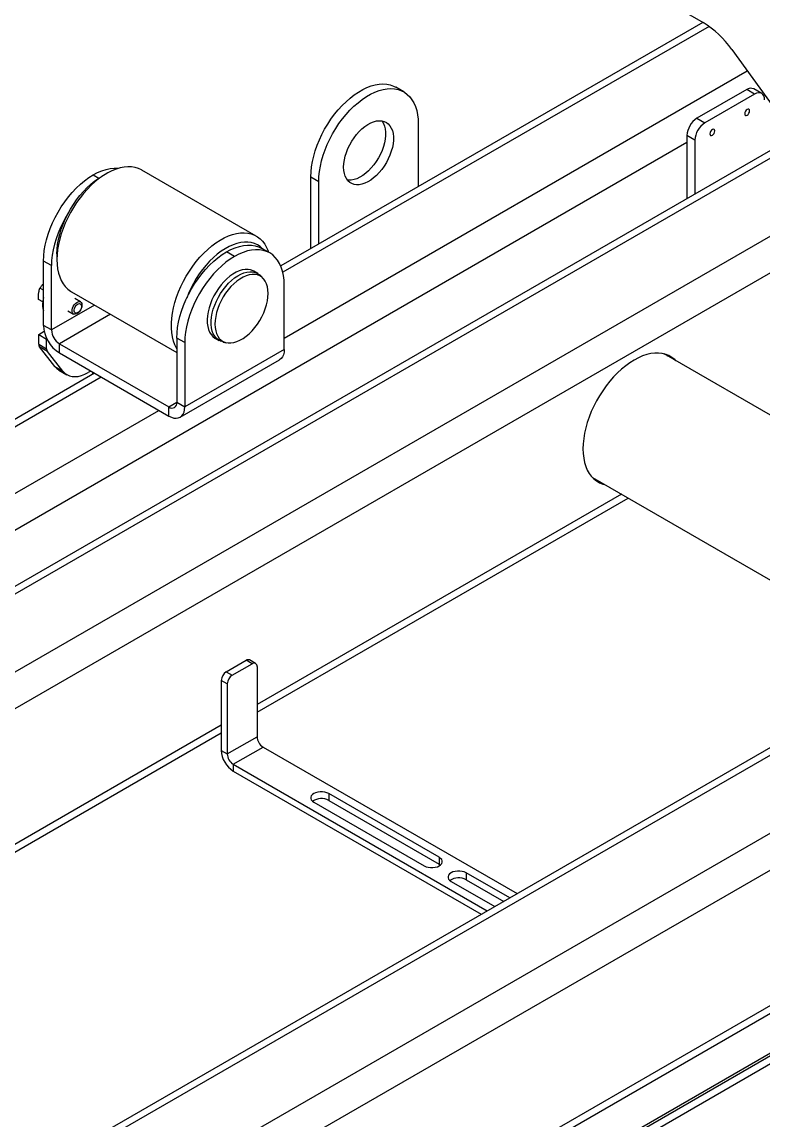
# Model space of a CAD drawing. Header units: millimetres. Extents: x 0 to 420, y 0 to 297.
# Drawn here: x 120.86 to 134.02, y 59.84 to 79.36 of the extents above; entities that cross this region are included whole.
import ezdxf

# ---------------------------------------------------------------- set-up
doc = ezdxf.new("R2010")
doc.units = ezdxf.units.MM

msp = doc.modelspace()

# ---------------------------------------------------------------- linework, layer by layer
at = {"color": 7, "linetype": 'Continuous', "lineweight": 25}
for p, q in [((132.55853, 79.5809), (132.96072, 79.34872)), ((132.95396, 79.35262), (125.4564, 75.02437)), ((133.46769, 78.87147), (134.58415, 77.32421)), ((127.64129, 78.11739), (127.49987, 78.19903)), ((133.73386, 78.15724), (132.84997, 77.64699)), ((133.87528, 78.0756), (132.9914, 77.56534)), ((133.87528, 78.0756), (133.73386, 78.15724)), ((134.00027, 78.08798), (133.85885, 78.16962)), ((135.5259, 77.86787), (106.06235, 60.85893)), ((127.90023, 77.54508), (127.90023, 76.43516)), ((132.84997, 77.64699), (132.9914, 77.56534)), ((132.81462, 77.25916), (132.6732, 77.3408)), ((132.6732, 77.3408), (132.6732, 76.22104)), ((132.81462, 77.25916), (132.81462, 76.30268)), ((125.02234, 75.55449), (122.98941, 76.72808)), ((122.36431, 76.66611), (122.27594, 76.61507)), ((125.99104, 76.60621), (126.13246, 76.52457)), ((125.99104, 75.33301), (125.99104, 76.60621)), ((126.13246, 75.41465), (126.13246, 76.52457)), ((121.48057, 75.23731), (121.48057, 75.13526)), ((124.63604, 75.19153), (124.49462, 75.27317)), ((125.26099, 75.25341), (125.11957, 75.33505)), ((121.38335, 75.02808), (121.24192, 75.10972)), ((121.24192, 73.96656), (121.24192, 75.10972)), ((121.38335, 73.88492), (121.38335, 75.02808)), ((125.05047, 74.88875), (124.97976, 74.92957)), ((125.15065, 74.79375), (125.10938, 74.84036)), ((121.24192, 74.59031), (121.17977, 74.62619)), ((121.73951, 74.56295), (123.61073, 73.48272)), ((125.51992, 73.53795), (125.51992, 74.68111)), ((121.22878, 74.38355), (121.15566, 74.42576)), ((121.24192, 74.46018), (121.23058, 74.39472)), ((121.89927, 74.38537), (121.79939, 74.44303)), ((121.6744, 74.22652), (121.77428, 74.16886)), ((121.1562, 73.80504), (121.25475, 73.86193)), ((121.1562, 73.80504), (121.29762, 73.7234)), ((121.1562, 73.63018), (121.1562, 73.80504)), ((121.38335, 73.88492), (121.24192, 73.96656)), ((121.1562, 73.63018), (121.29762, 73.54854)), ((121.31105, 73.5022), (121.16963, 73.58384)), ((121.44235, 73.23739), (121.16963, 73.58384)), ((121.29762, 73.7234), (121.3038, 73.72697)), ((121.29762, 73.54854), (121.29762, 73.7234)), ((121.52477, 73.47667), (121.52477, 73.63997)), ((121.52477, 73.63997), (123.46931, 72.51741)), ((123.75215, 73.6606), (123.61073, 73.74224)), ((123.61073, 73.74224), (123.61073, 72.59908)), ((123.75215, 73.6606), (123.75215, 72.51744)), ((124.29232, 73.73875), (124.36303, 73.69793)), ((124.43439, 73.67111), (124.49539, 73.65869)), ((121.58377, 73.15575), (121.31105, 73.5022)), ((121.52477, 73.47667), (123.46931, 72.35411)), ((125.51992, 73.53795), (123.75215, 72.51744)), ((139.27066, 69.41637), (132.26544, 73.4604)), ((121.44235, 73.23739), (121.58377, 73.15575)), ((123.66929, 72.3343), (125.43706, 73.35481)), ((122.15009, 73.11568), (100.53007, 60.63471)), ((121.5171, 73.17204), (121.65852, 73.0904)), ((122.08152, 73.15526), (122.03349, 73.12754)), ((122.11079, 73.13836), (122.11079, 73.09299)), ((144.81776, 72.61864), (111.86436, 53.59505)), ((123.46931, 72.35411), (123.46931, 72.51741)), ((123.61073, 72.59908), (123.75215, 72.51744)), ((130.99555, 71.26064), (136.73046, 67.94994)), ((125.03644, 67.09202), (131.62652, 70.89638)), ((124.48844, 67.80916), (124.84199, 68.01326)), ((124.5945, 67.74793), (124.94806, 67.95203)), ((124.94806, 67.95203), (124.84199, 68.01326)), ((125.01055, 67.95822), (124.90448, 68.01945)), ((124.48844, 67.80916), (124.5945, 67.74793)), ((125.03644, 67.90099), (125.03644, 66.65576)), ((124.50611, 67.59483), (124.40005, 67.65606)), ((124.40005, 67.65606), (124.40005, 66.41084)), ((124.50611, 67.59483), (124.50611, 66.34961)), ((112.53446, 59.87477), (124.40005, 66.72463)), ((124.50611, 66.34961), (125.03644, 66.65576)), ((124.40005, 66.41084), (124.50611, 66.34961)), ((124.61218, 66.1659), (125.14251, 66.47205)), ((125.14251, 66.47205), (129.65645, 63.86621)), ((124.61218, 66.1659), (124.61218, 66.04342)), ((124.61218, 66.1659), (129.12612, 63.56005)), ((124.61218, 66.04342), (129.02004, 63.49881)), ((128.27146, 64.51267), (126.30924, 65.64544)), ((126.30924, 65.64544), (126.30924, 65.52295)), ((126.04407, 65.49236), (128.00629, 64.35959)), ((126.30924, 65.52295), (128.27146, 64.39019)), ((128.27146, 64.51267), (128.27146, 64.39019)), ((128.27146, 64.39019), (128.29348, 64.37489)), ((129.52387, 63.78967), (128.74875, 64.23713)), ((128.74875, 64.23713), (128.74875, 64.11465)), ((122.91102, 55.25173), (138.31237, 64.14274)), ((128.48359, 64.08406), (129.2587, 63.63659)), ((128.74875, 64.11465), (129.41778, 63.72843)), ((138.65485, 63.58055), (112.01113, 48.19945)), ((138.61329, 63.60454), (123.65083, 54.96689))]:
    msp.add_line(p, q, dxfattribs=at)
at = {"color": 8, "linetype": 'Continuous', "lineweight": 25}
for p, q in [((133.06494, 79.28144), (125.49415, 74.91091)), ((125.51992, 73.742), (133.74343, 78.48933)), ((135.64305, 77.80025), (106.29344, 60.85708)), ((138.39213, 77.34619), (109.78072, 60.82917)), ((136.84513, 77.1063), (108.66473, 60.8381)), ((132.6732, 77.21832), (108.78006, 63.4251)), ((122.12581, 76.64065), (122.22469, 76.58357)), ((121.24192, 74.38816), (121.23058, 74.39472)), ((122.14868, 74.32674), (121.38335, 73.88492)), ((122.43155, 74.16345), (121.52477, 73.63997)), ((122.26723, 73.04805), (101.08078, 60.81738)), ((107.73767, 63.47653), (123.29253, 72.45616)), ((144.83543, 72.4936), (111.9815, 53.52743)), ((123.46931, 72.51741), (123.61073, 72.59905)), ((146.03752, 71.79965), (114.14473, 53.38834)), ((146.32036, 71.30975), (116.80433, 54.27051)), ((131.50933, 70.96404), (125.03644, 67.22732)), ((124.40005, 66.85994), (112.41727, 59.94243)), ((138.31237, 64.27805), (122.35972, 55.06878)), ((112.06003, 48.09243), (138.77199, 63.51292))]:
    msp.add_line(p, q, dxfattribs=at)
at = {"color": 7, "linetype": 'Continuous', "lineweight": 25, "flags": 128}
for points in [[(125.99104, 76.60621), (125.99422, 76.69461), (126.00375, 76.78605), (126.01956, 76.87987), (126.04153, 76.97539), (126.0695, 77.07193), (126.10328, 77.16879), (126.14262, 77.26527), (126.18723, 77.36068), (126.2368, 77.45433), (126.29096, 77.54555), (126.34934, 77.63368), (126.4115, 77.71807), (126.47699, 77.79814), (126.54536, 77.87329), (126.6161, 77.94299), (126.68871, 78.00674), (126.76265, 78.06407), (126.83741, 78.11457), (126.91243, 78.15788), (126.98719, 78.19369), (127.06114, 78.22174), (127.13374, 78.24182), (127.20448, 78.2538), (127.27285, 78.25758), (127.33835, 78.25314), (127.40051, 78.2405), (127.45888, 78.21978), (127.49987, 78.19903)], [(126.13246, 76.52457), (126.13564, 76.61297), (126.14517, 76.70441), (126.16098, 76.79823), (126.18295, 76.89375), (126.21092, 76.99029), (126.2447, 77.08715), (126.28404, 77.18363), (126.32865, 77.27904), (126.37822, 77.37269), (126.43238, 77.46391), (126.49076, 77.55203), (126.55292, 77.63643), (126.61842, 77.7165), (126.68678, 77.79165), (126.75752, 77.86135), (126.83013, 77.9251), (126.90407, 77.98243), (126.97883, 78.03293), (127.05386, 78.07624), (127.12861, 78.11205), (127.20256, 78.1401), (127.27516, 78.16018), (127.3459, 78.17215), (127.41427, 78.17594), (127.47977, 78.17149), (127.54193, 78.15886), (127.6003, 78.13813), (127.65447, 78.10946), (127.70404, 78.07303), (127.74865, 78.02913), (127.78799, 77.97807), (127.82176, 77.92021), (127.84974, 77.85596), (127.87171, 77.78581), (127.88751, 77.71024), (127.89704, 77.6298), (127.90023, 77.54508)], [(134.05206, 77.97352), (134.04866, 78.01138), (134.0386, 78.04387), (134.02226, 78.06973), (134.00028, 78.08797), (133.97349, 78.09789), (133.94293, 78.09911), (133.90977, 78.09159), (133.87528, 78.0756)], [(133.78689, 77.77961), (133.78353, 77.7972), (133.77395, 77.80823), (133.75961, 77.81101), (133.7427, 77.80513), (133.72578, 77.79148), (133.71145, 77.77215), (133.70187, 77.75006), (133.6985, 77.72859), (133.70187, 77.711), (133.71145, 77.69997), (133.72578, 77.69719), (133.7427, 77.70307), (133.75961, 77.71671), (133.77395, 77.73605), (133.78353, 77.75814), (133.78689, 77.77961)], [(126.5744, 76.7797), (126.5775, 76.84185), (126.58677, 76.90671), (126.60206, 76.97337), (126.62317, 77.04089), (126.64979, 77.10832), (126.68157, 77.17473), (126.71804, 77.23917), (126.7587, 77.30074), (126.80298, 77.35858), (126.85025, 77.41187), (126.89985, 77.45987), (126.95109, 77.5019), (127.00325, 77.53738), (127.05559, 77.5658), (127.10737, 77.58677), (127.15788, 77.59999), (127.20641, 77.60528), (127.25226, 77.60256), (127.29481, 77.59187), (127.33344, 77.57336), (127.36762, 77.54729), (127.39687, 77.51403), (127.42078, 77.47404), (127.43902, 77.42788), (127.45132, 77.37621), (127.45751, 77.31974), (127.45751, 77.25928), (127.45132, 77.19566), (127.43902, 77.12979), (127.42078, 77.06258), (127.39687, 76.99498), (127.36762, 76.92794), (127.33344, 76.86241), (127.29481, 76.79929), (127.25226, 76.73948), (127.20641, 76.68382), (127.15788, 76.63308), (127.10737, 76.58798), (127.05559, 76.54916), (127.00325, 76.51715), (126.95109, 76.49241), (126.89985, 76.47529), (126.85025, 76.46602), (126.80298, 76.46473), (126.7587, 76.47145), (126.71804, 76.48608), (126.68157, 76.50841), (126.64979, 76.53813), (126.62317, 76.57482), (126.60206, 76.61797), (126.58677, 76.66697), (126.5775, 76.72113), (126.5744, 76.7797)], [(127.25, 77.60289), (127.25545, 77.59567), (127.27936, 77.55568), (127.2976, 77.50952), (127.30989, 77.45785), (127.31609, 77.40138), (127.31609, 77.34092), (127.30989, 77.2773), (127.2976, 77.21143), (127.27936, 77.14422), (127.25545, 77.07662), (127.2262, 77.00959), (127.19202, 76.94405), (127.15338, 76.88093), (127.11084, 76.82112), (127.06499, 76.76546), (127.01646, 76.71472), (126.96595, 76.66963), (126.91416, 76.6308), (126.86183, 76.5988), (126.80967, 76.57406), (126.75843, 76.55693), (126.70883, 76.54766), (126.66156, 76.54637), (126.64126, 76.5484)], [(133.16817, 77.42243), (133.16481, 77.44002), (133.15523, 77.45105), (133.14089, 77.45383), (133.12398, 77.44795), (133.10707, 77.43431), (133.09273, 77.41497), (133.08315, 77.39288), (133.07978, 77.37141), (133.08315, 77.35382), (133.09273, 77.34279), (133.10707, 77.34001), (133.12398, 77.34589), (133.14089, 77.35953), (133.15523, 77.37887), (133.16481, 77.40096), (133.16817, 77.42243)], [(122.98941, 76.72808), (122.98288, 76.73177), (122.92787, 76.75721), (122.8689, 76.77485), (122.8064, 76.78457), (122.7408, 76.78631), (122.67255, 76.78004), (122.60215, 76.76581), (122.53008, 76.74372), (122.45685, 76.71394), (122.38297, 76.67665), (122.30896, 76.63214), (122.23534, 76.5807), (122.16262, 76.52271), (122.09132, 76.45856), (122.02194, 76.38871), (121.95496, 76.31364), (121.89085, 76.23389), (121.83006, 76.15001), (121.77302, 76.0626), (121.72013, 75.97226), (121.67176, 75.87962), (121.62825, 75.78535), (121.5899, 75.69009), (121.55699, 75.59452), (121.52974, 75.49931), (121.50834, 75.40512), (121.49295, 75.31262), (121.48367, 75.22246), (121.48057, 75.13526)], [(122.12581, 76.64065), (122.20284, 76.68124), (122.27929, 76.71375), (122.35457, 76.73794), (122.42811, 76.75362), (122.49935, 76.76067), (122.56775, 76.75904), (122.57494, 76.75834)], [(121.24192, 75.10972), (121.24529, 75.20062), (121.25535, 75.29471), (121.27204, 75.39128), (121.29523, 75.48959), (121.32474, 75.58888), (121.36034, 75.68842), (121.40177, 75.78744), (121.44871, 75.88518), (121.50081, 75.9809), (121.55766, 76.07387), (121.61883, 76.16339), (121.68387, 76.24878), (121.75226, 76.32938), (121.8235, 76.40458), (121.89704, 76.47381), (121.97232, 76.53654), (122.04877, 76.5923), (122.12581, 76.64065)], [(121.48057, 75.23731), (121.48369, 75.3203), (121.493, 75.40622), (121.50844, 75.49442), (121.52989, 75.58421), (121.55718, 75.67487), (121.5901, 75.7657), (121.62839, 75.85599), (121.67174, 75.94503), (121.71983, 76.03213), (121.77226, 76.1166), (121.82864, 76.19778), (121.88852, 76.27504), (121.95144, 76.34778), (122.0169, 76.41541), (122.08438, 76.47742), (122.15336, 76.53332), (122.22331, 76.58267), (122.27594, 76.61507)], [(121.68518, 75.97046), (121.64223, 75.89926), (121.59014, 75.80354), (121.54319, 75.70579), (121.50176, 75.60678), (121.46616, 75.50724), (121.43665, 75.40794), (121.41346, 75.30964), (121.39677, 75.21307), (121.38671, 75.11898), (121.38335, 75.02808)], [(123.61073, 73.55241), (123.60568, 73.56106), (123.57557, 73.62177), (123.55123, 73.68844), (123.53282, 73.76061), (123.52048, 73.83777), (123.51428, 73.91938), (123.51428, 74.00486), (123.52048, 74.09362), (123.53282, 74.18503), (123.55123, 74.27846), (123.57557, 74.37324), (123.60568, 74.46872), (123.64135, 74.56421), (123.68231, 74.65906), (123.72829, 74.7526), (123.77897, 74.84417), (123.83398, 74.93312), (123.89294, 75.01885), (123.95545, 75.10073), (124.02105, 75.17821), (124.08929, 75.25073), (124.1597, 75.31779), (124.23177, 75.37891), (124.305, 75.43368), (124.37888, 75.4817), (124.45289, 75.52263), (124.52651, 75.5562), (124.59922, 75.58215), (124.67052, 75.60033), (124.73991, 75.61058), (124.80689, 75.61285), (124.871, 75.60712), (124.93178, 75.59343), (124.98882, 75.57187), (125.04171, 75.54259), (125.09008, 75.5058), (125.13359, 75.46176), (125.17194, 75.41078), (125.20486, 75.35322), (125.23211, 75.28947), (125.24043, 75.26528)], [(125.13581, 75.32567), (125.13346, 75.32815), (125.0901, 75.36713), (125.04202, 75.39872), (124.98958, 75.42264), (124.9332, 75.43873), (124.87332, 75.44685), (124.81041, 75.44695), (124.74495, 75.43901), (124.67747, 75.4231), (124.60848, 75.39935), (124.53854, 75.36795), (124.46818, 75.32913), (124.39796, 75.2832), (124.32843, 75.23053), (124.26013, 75.17151), (124.19359, 75.10663), (124.12934, 75.03637), (124.06788, 74.9613), (124.0097, 74.882), (123.95523, 74.7991), (123.90492, 74.71323), (123.85916, 74.62507), (123.8183, 74.53532), (123.78548, 74.45239)], [(124.49462, 75.27317), (124.57165, 75.31376), (124.6481, 75.34627), (124.72338, 75.37045), (124.79692, 75.38613), (124.86816, 75.39318), (124.93656, 75.39155), (125.00159, 75.38125), (125.06277, 75.36236), (125.11957, 75.33505)], [(123.61073, 73.74224), (123.6141, 73.83314), (123.62416, 73.92723), (123.64085, 74.02379), (123.66404, 74.1221), (123.69355, 74.2214), (123.72915, 74.32094), (123.77058, 74.41995), (123.81752, 74.51769), (123.86962, 74.61341), (123.92647, 74.70639), (123.98764, 74.79591), (124.05267, 74.8813), (124.12107, 74.9619), (124.19231, 75.0371), (124.26585, 75.10633), (124.34113, 75.16906), (124.41758, 75.22481), (124.49462, 75.27317)], [(124.63604, 75.19153), (124.559, 75.14317), (124.48255, 75.08742), (124.40727, 75.02469), (124.33373, 74.95546), (124.26249, 74.88026), (124.1941, 74.79966), (124.12906, 74.71427), (124.06789, 74.62475), (124.01104, 74.53177), (123.95894, 74.43605), (123.912, 74.33831), (123.87057, 74.2393), (123.83497, 74.13976), (123.80546, 74.04046), (123.78227, 73.94215), (123.76558, 73.84559), (123.75552, 73.7515), (123.75215, 73.6606)], [(125.51992, 74.68111), (125.51656, 74.76812), (125.50649, 74.85059), (125.4898, 74.92789), (125.46662, 74.99943), (125.43711, 75.06466), (125.4015, 75.12308), (125.36007, 75.17426), (125.31313, 75.21781), (125.26104, 75.25338), (125.20419, 75.28072), (125.14301, 75.29961), (125.07798, 75.30991), (125.00958, 75.31154), (124.93834, 75.30449), (124.8648, 75.28881), (124.78952, 75.26463), (124.71307, 75.23212), (124.63604, 75.19153)], [(121.48057, 75.13526), (121.48367, 75.05164), (121.49295, 74.97219), (121.50834, 74.89746), (121.52974, 74.82798), (121.55699, 74.76423), (121.5899, 74.70666), (121.62825, 74.65568), (121.67176, 74.61164), (121.72013, 74.57485), (121.73951, 74.56295)], [(124.97976, 74.92957), (124.96475, 74.93751), (124.92178, 74.95328), (124.87509, 74.96097), (124.82528, 74.9605), (124.773, 74.95186), (124.71893, 74.93517), (124.66379, 74.91064), (124.60828, 74.87859), (124.55314, 74.83945), (124.49908, 74.79373), (124.4468, 74.74201), (124.39699, 74.68497), (124.35029, 74.62336), (124.30732, 74.55798), (124.26864, 74.48969), (124.23475, 74.41936), (124.20608, 74.34793), (124.18302, 74.27631), (124.16587, 74.20545), (124.15485, 74.13627), (124.1501, 74.06966), (124.15168, 74.00651), (124.15958, 73.94763), (124.17369, 73.89378), (124.19383, 73.84568), (124.21974, 73.80394), (124.25107, 73.76912), (124.28741, 73.74166), (124.29232, 73.73875)], [(124.43439, 73.67111), (124.43235, 73.67154), (124.3884, 73.6853), (124.34859, 73.70699), (124.31346, 73.73633), (124.28345, 73.77293), (124.25896, 73.81631), (124.2403, 73.86591), (124.22773, 73.92108), (124.22141, 73.98111), (124.22141, 74.04521), (124.22773, 74.11254), (124.2403, 74.18222), (124.25896, 74.25336), (124.28345, 74.32502), (124.31346, 74.39626), (124.34859, 74.46617), (124.3884, 74.53382), (124.43235, 74.59833), (124.47988, 74.65887), (124.53037, 74.71464), (124.58316, 74.76492), (124.63756, 74.80906), (124.69287, 74.84647), (124.74835, 74.87667), (124.80329, 74.89926), (124.85697, 74.91396), (124.9087, 74.92056), (124.95779, 74.91899), (125.00361, 74.90926), (125.04555, 74.89151), (125.08309, 74.86595), (125.10938, 74.84036)], [(125.23171, 74.53516), (125.22852, 74.59659), (125.21899, 74.65349), (125.20325, 74.70512), (125.18151, 74.75076), (125.15407, 74.7898), (125.1213, 74.82172), (125.08364, 74.84607), (125.0416, 74.86254), (124.99574, 74.87089), (124.9467, 74.87102), (124.89513, 74.86293), (124.84173, 74.84672), (124.78722, 74.82261), (124.73234, 74.79092), (124.67783, 74.7521), (124.62443, 74.70666), (124.57286, 74.65521), (124.52382, 74.59846), (124.47797, 74.53716), (124.43593, 74.47216), (124.39826, 74.40432), (124.36549, 74.33457), (124.33805, 74.26384), (124.31632, 74.19311), (124.30058, 74.12331), (124.29105, 74.0554), (124.28786, 73.99029), (124.29105, 73.92886), (124.30058, 73.87195), (124.31632, 73.82033), (124.33805, 73.77469), (124.36549, 73.73564), (124.39826, 73.70373), (124.43593, 73.67938), (124.47797, 73.66291), (124.52382, 73.65455), (124.57286, 73.65442), (124.62443, 73.66252), (124.67783, 73.67873), (124.73234, 73.70284), (124.78722, 73.73452), (124.84173, 73.77335), (124.89513, 73.81879), (124.9467, 73.87024), (124.99574, 73.92699), (125.0416, 73.98829), (125.08364, 74.05329), (125.1213, 74.12113), (125.15407, 74.19088), (125.18151, 74.2616), (125.20325, 74.33234), (125.21899, 74.40214), (125.22852, 74.47005), (125.23171, 74.53516)], [(121.74936, 74.24172), (121.75612, 74.2723), (121.76887, 74.30324), (121.78665, 74.33224), (121.80815, 74.35715), (121.83177, 74.37613), (121.85576, 74.38776), (121.87835, 74.39119), (121.89785, 74.38615), (121.91283, 74.37303), (121.92216, 74.3528), (121.92516, 74.32695), (121.92161, 74.29741), (121.91176, 74.26636), (121.89635, 74.23611), (121.87653, 74.2089), (121.85376, 74.18675), (121.82972, 74.1713), (121.80622, 74.1637), (121.78497, 74.16451), (121.76757, 74.17367), (121.7553, 74.19051), (121.74908, 74.21376), (121.74936, 74.24172)], [(121.78533, 74.24326), (121.79148, 74.26936), (121.80337, 74.29546), (121.81982, 74.31902), (121.83923, 74.33773), (121.8597, 74.34976), (121.87922, 74.35392), (121.89589, 74.34982), (121.90806, 74.33785), (121.91456, 74.31919), (121.91474, 74.29566), (121.90859, 74.26956), (121.89671, 74.24346), (121.88026, 74.2199), (121.86085, 74.20119), (121.84038, 74.18916), (121.82085, 74.185), (121.80419, 74.1891), (121.79201, 74.20107), (121.78551, 74.21973), (121.78533, 74.24326)], [(125.51992, 73.53795), (125.51644, 73.48887), (125.50608, 73.44501), (125.48909, 73.40747), (125.4659, 73.37715), (125.43708, 73.35482), (125.43706, 73.35481)], [(132.47702, 73.33826), (132.45471, 73.35991), (132.40608, 73.39814), (132.35288, 73.42887), (132.29546, 73.45188), (132.23422, 73.46702), (132.16958, 73.47418), (132.10198, 73.47332), (132.03189, 73.46443), (131.95977, 73.4476), (131.88613, 73.42291), (131.81146, 73.39056), (131.73628, 73.35075)], [(132.3356, 73.4199), (132.31329, 73.44155), (132.30537, 73.44856)], [(131.73628, 73.35075), (131.6611, 73.30376), (131.58643, 73.2499), (131.51279, 73.18956), (131.44067, 73.12313), (131.37058, 73.05108), (131.30298, 72.9739), (131.23834, 72.89211), (131.1771, 72.80626), (131.11968, 72.71696), (131.06648, 72.62481), (131.01785, 72.53043), (130.97412, 72.43447), (130.93561, 72.33759), (130.90256, 72.24046), (130.87521, 72.14372), (130.85374, 72.04805), (130.8383, 71.95409), (130.82899, 71.8625), (130.82588, 71.77389), (130.82899, 71.68887), (130.8383, 71.60802), (130.85374, 71.53189), (130.87521, 71.46101), (130.90256, 71.39585), (130.93561, 71.33687), (130.97412, 71.28446), (131.01785, 71.23899), (131.06648, 71.20076), (131.11968, 71.17003), (131.1771, 71.14702), (131.20712, 71.1385)], [(121.58377, 73.15575), (121.61816, 73.11937), (121.65779, 73.09083), (121.70217, 73.07049), (121.75074, 73.05861), (121.80288, 73.05534), (121.85794, 73.06072), (121.91521, 73.07468), (121.97397, 73.09704), (122.03349, 73.12754)], [(123.46931, 72.35411), (123.51356, 72.33258), (123.55671, 72.31963), (123.59772, 72.31558), (123.63556, 72.32051), (123.66931, 72.33431), (123.69814, 72.35664), (123.72133, 72.38696), (123.73831, 72.4245), (123.74867, 72.46836), (123.75215, 72.51744)], [(131.02577, 71.23198), (131.03568, 71.22866), (131.0657, 71.22014)], [(126.30924, 65.64544), (126.27641, 65.66055), (126.23858, 65.67107), (126.19765, 65.67646), (126.15566, 65.67646), (126.11473, 65.67107), (126.0769, 65.66055), (126.04407, 65.64544), (126.01789, 65.62649), (125.99968, 65.60465), (125.99033, 65.58102), (125.99033, 65.55678), (125.99968, 65.53315), (126.01789, 65.51131), (126.04407, 65.49236)], [(128.00629, 64.35959), (128.03912, 64.34448), (128.07695, 64.33396), (128.11788, 64.32857), (128.15987, 64.32857), (128.2008, 64.33396), (128.23863, 64.34448), (128.27146, 64.35959), (128.29764, 64.37854), (128.31585, 64.40038), (128.3252, 64.42401), (128.3252, 64.44825), (128.31585, 64.47188), (128.29764, 64.49372), (128.27146, 64.51267)], [(128.74875, 64.23713), (128.71593, 64.25224), (128.6781, 64.26276), (128.63717, 64.26815), (128.59518, 64.26815), (128.55425, 64.26276), (128.51642, 64.25224), (128.48359, 64.23713), (128.45741, 64.21818), (128.43919, 64.19634), (128.42985, 64.17271), (128.42985, 64.14847), (128.43919, 64.12484), (128.45741, 64.10301), (128.48359, 64.08406)]]:
    msp.add_lwpolyline(points, dxfattribs=at)
at = {"color": 7, "linetype": 'Continuous', "lineweight": 25}
for centre, radius, start, end in [((132.07965, 77.90489), 1.69143, 34.851662, 58.607192), ((133.80709, 78.05502), 0.12574, 65.692881, 125.617577), ((133.057, 77.32333), 0.3842, 122.605478, 177.394522), ((133.19842, 77.24169), 0.3842, 122.605478, 177.394522), ((121.53253, 74.32957), 0.3089, 167.825915, 199.818852), ((121.85163, 73.99198), 0.61023, 182.386856, 237.613144), ((121.69039, 73.8989), 0.30736, 182.605478, 237.394522), ((121.23066, 73.62665), 0.07454, 177.286301, 215.050373), ((121.37208, 73.54501), 0.07454, 177.286301, 215.050373), ((121.64694, 73.396), 0.25887, 217.784749, 239.896159), ((123.52452, 72.5851), 0.08734, 230.796715, 9.214037), ((124.8786, 67.96215), 0.06287, 65.692881, 125.617577), ((124.98256, 67.90973), 0.05459, 350.785963, 129.203285), ((124.59195, 67.64733), 0.1921, 122.605478, 177.394522), ((124.69802, 67.5861), 0.1921, 122.605478, 177.394522), ((125.26673, 66.66624), 0.23052, 182.605478, 237.394522), ((124.85867, 66.43067), 0.45905, 182.476304, 237.523696), ((124.7364, 66.36009), 0.23052, 182.605478, 237.394522), ((126.17824, 65.2789), 0.27699, 61.774855, 124.323371), ((128.61775, 63.87059), 0.27699, 61.774855, 124.323371)]:
    msp.add_arc(centre, radius, start, end, dxfattribs=at)
for points, knots in [([(121.15509, 74.53327), (121.15608, 74.54047), (121.16071, 74.57405), (121.17139, 74.60325), (121.17977, 74.62619)], [0, 0, 0, 0, 0.2143775, 1, 1, 1, 1]), ([(121.17977, 74.62619), (121.18858, 74.64096), (121.20635, 74.67078), (121.23078, 74.69811), (121.24311, 74.7119)], [0, 0, 0, 0, 0.49545796, 1, 1, 1, 1]), ([(121.15566, 74.42576), (121.15499, 74.43273), (121.15144, 74.46966), (121.15345, 74.50478), (121.15509, 74.53327)], [0, 0, 0, 0, 0.18869645, 1, 1, 1, 1])]:
    msp.add_open_spline(points, degree=3, knots=knots, dxfattribs=at)

doc.saveas('drawing.dxf')
